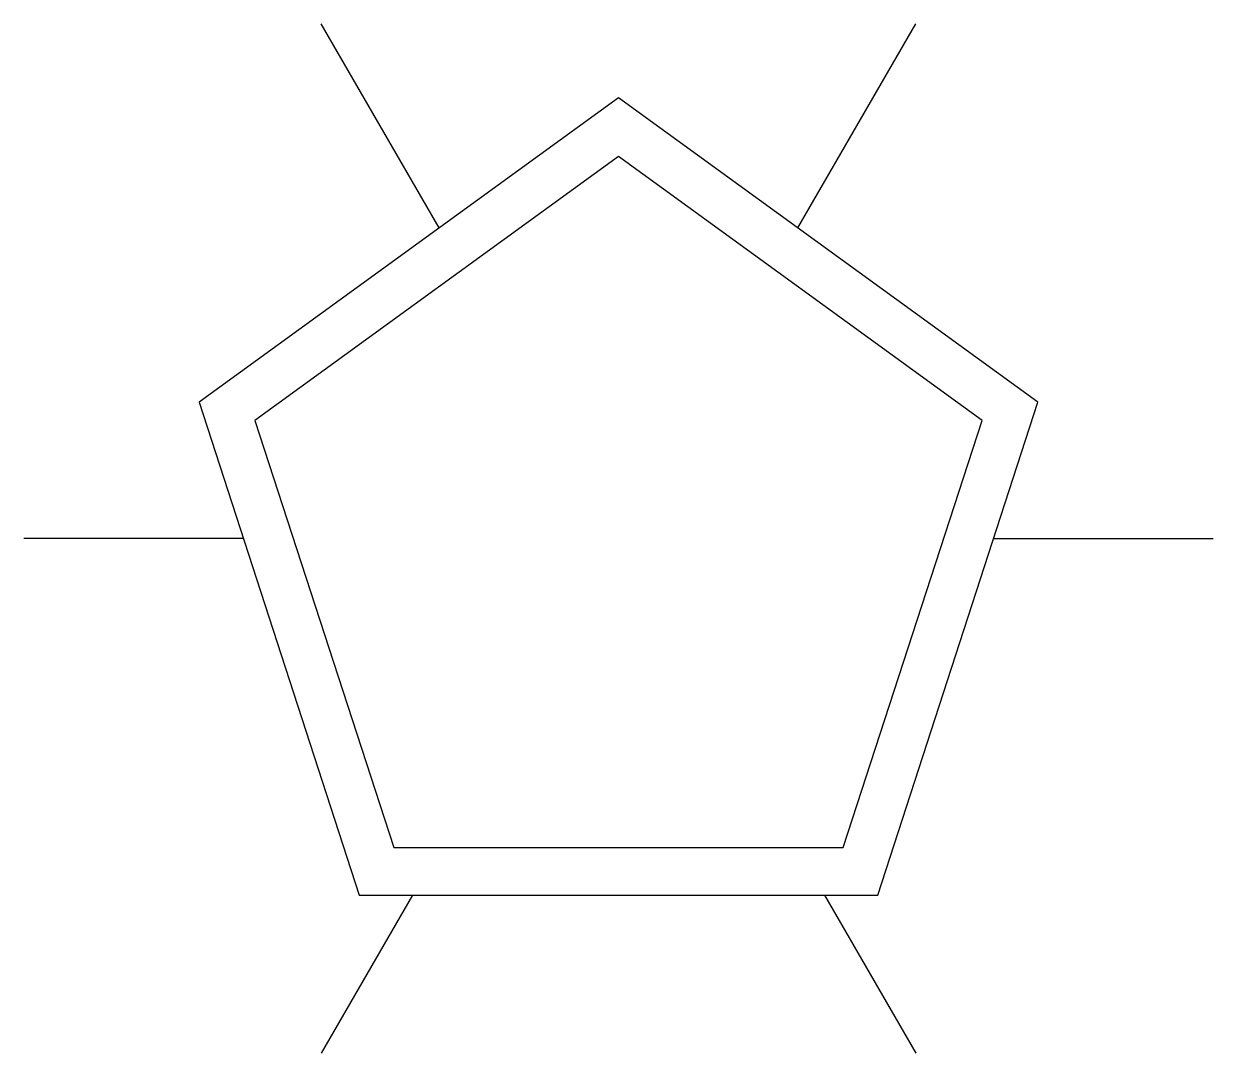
# Model space of a CAD drawing. Header units: feet. Extents: x -0.83 to 0.83, y -0.72 to 0.72.
import ezdxf

# ---------------------------------------------------------------- set-up
doc = ezdxf.new("R2010")
doc.units = ezdxf.units.FT
doc.header["$MEASUREMENT"] = 0

msp = doc.modelspace()

# ---------------------------------------------------------------- linework, layer by layer
for p, q in [((-0.2514, 0.4354, 1), (-0.4167, 0.7217, 1)), ((0.2514, 0.4354, 1), (0.4167, 0.7217, 1)), ((-0.5257, 0, 1), (-0.8333, 0, 1)), ((0.5257, 0, 1), (0.8333, 0, 1)), ((-0.2887, -0.5, 1), (-0.4167, -0.7217, 1)), ((0.2887, -0.5, 1), (0.4167, -0.7217, 1))]:
    msp.add_line(p, q)
at = {"elevation": 1.0001}
msp.add_lwpolyline([(0, 0.5356), (-0.5094, 0.1655), (-0.3148, -0.4333), (0.3148, -0.4333), (0.5094, 0.1655)], close=True, dxfattribs=at)
for points, invisible_edges in [([(0.5878, 0.191, 1), (0, 0.618, 1), (-0.5878, 0.191, 1)], 12), ([(-0.5878, 0.191, 1), (-0.3633, -0.5, 1), (0.3633, -0.5, 1), (0.5878, 0.191, 1)], 8)]:
    msp.add_3dface(points, dxfattribs=dict(invisible_edges=invisible_edges))
at = {"layer": 'Defpoints'}
msp.add_point((0, 0), dxfattribs=at)

doc.saveas('drawing.dxf')
